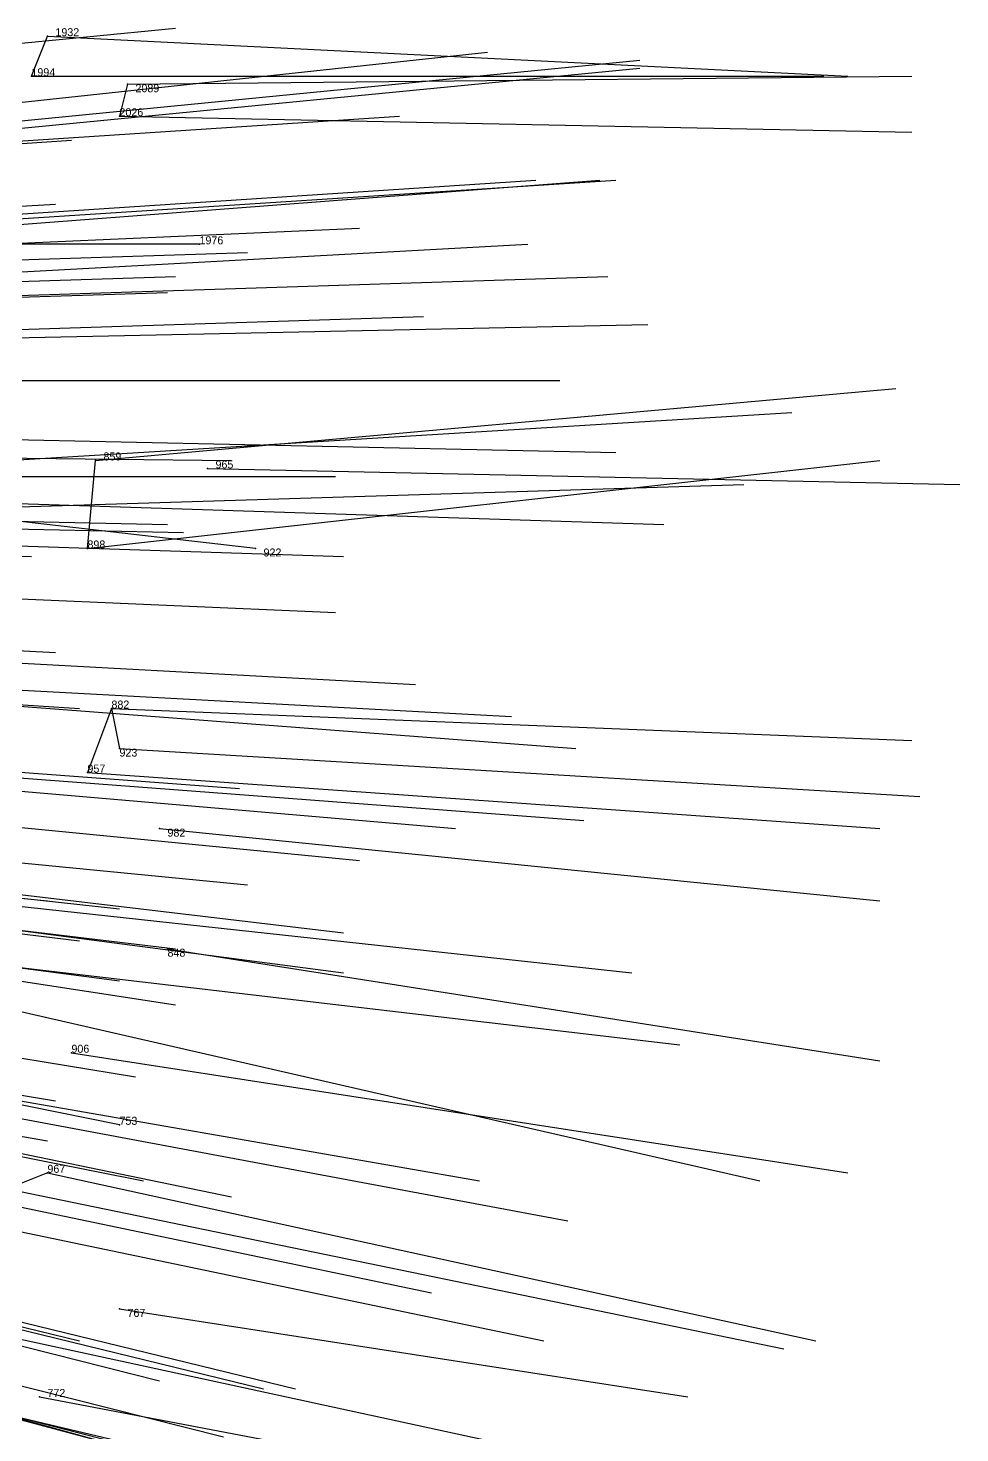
# Model space of a CAD drawing. Extents: x -0.5 to 0.59, y -0.5 to 0.58.
# Drawn here: x 0.4706 to 0.587, y -0.1235 to 0.052 of the extents above; entities that cross this region are included whole.
import ezdxf

# ---------------------------------------------------------------- set-up
doc = ezdxf.new("R2010")
doc.units = 0
for name, color, linetype in [('Facilities', 3, 'CONTINUOUS'), ('Facilities_lines', 3, 'CONTINUOUS'), ('Normals', 1, 'CONTINUOUS'), ('Source_points', 5, 'CONTINUOUS'), ('Text', 3, 'CONTINUOUS')]:
    doc.layers.add(name, color=color, linetype=linetype)

msp = doc.modelspace()

# ---------------------------------------------------------------- linework, layer by layer
at = {"layer": 'Facilities', "color": 3}
for p in [(0.471, 0.046, -1.183), (0.483, 0.045, -1.214), (0.492, 0.025, -1.25), (0.493, -0.003, -1.234), (0.478, -0.013, -1.195), (0.499, -0.013, -1.249), (0.481, -0.033, -1.205), (0.487, -0.048, -1.224), (0.488, -0.063, -1.23), (0.476, -0.076, -1.205), (0.482, -0.085, -1.25), (0.473, -0.091, -1.204), (0.482, -0.108, -1.236), (0.472, -0.119, -1.218)]:
    msp.add_point(p, dxfattribs=at)
at = {"layer": 'Facilities_lines', "color": 3}
for p, q in [((0.471, 0.046, -1.183), (0.473, 0.051, -1.19)), ((0.483, 0.045, -1.214), (0.482, 0.041, -1.209)), ((0.478, -0.013, -1.195), (0.479, -0.002, -1.199)), ((0.481, -0.033, -1.205), (0.478, -0.041, -1.198)), ((0.481, -0.033, -1.205), (0.482, -0.038, -1.209)), ((0.473, -0.091, -1.204), (0.468, -0.093, -1.192))]:
    msp.add_line(p, q, dxfattribs=at)
at = {"layer": 'Normals', "color": 1}
for p, q in [((0.396, 0.043, -0.996), (0.489, 0.052, -0.959)), ((0.473, 0.051, -1.19), (0.573, 0.046, -1.184)), ((0.435, 0.039, -1.093), (0.528, 0.049, -1.056)), ((0.455, 0.039, -1.141), (0.547, 0.048, -1.104)), ((0.454, 0.038, -1.14), (0.547, 0.047, -1.103)), ((0.471, 0.046, -1.183), (0.57, 0.046, -1.172)), ((0.483, 0.045, -1.214), (0.581, 0.046, -1.237)), ((0.425, 0.035, -1.066), (0.517, 0.041, -1.029)), ((0.482, 0.041, -1.209), (0.581, 0.039, -1.219)), ((0.384, 0.032, -0.962), (0.476, 0.038, -0.925)), ((0.442, 0.027, -1.106), (0.534, 0.033, -1.068)), ((0.45, 0.026, -1.126), (0.542, 0.033, -1.089)), ((0.451, 0.027, -1.131), (0.544, 0.033, -1.094)), ((0.381, 0.025, -0.955), (0.474, 0.03, -0.918)), ((0.42, 0.023, -1.051), (0.512, 0.027, -1.013)), ((0.492, 0.025, -1.25), (0.428, 0.025, -1.173)), ((0.441, 0.02, -1.103), (0.533, 0.025, -1.066)), ((0.405, 0.021, -1.013), (0.498, 0.024, -0.977)), ((0.396, 0.018, -0.992), (0.489, 0.021, -0.955)), ((0.45, 0.018, -1.125), (0.543, 0.021, -1.089)), ((0.395, 0.016, -0.989), (0.488, 0.019, -0.953)), ((0.427, 0.013, -1.069), (0.52, 0.016, -1.031)), ((0.454, 0.013, -1.136), (0.548, 0.015, -1.1)), ((0.444, 0.008, -1.109), (0.537, 0.008, -1.072)), ((0.479, -0.002, -1.199), (0.579, 0.007, -1.192)), ((0.468, -0.002, -1.169), (0.566, 0.004, -1.154)), ((0.451, 0.001, -1.127), (0.544, -0.001, -1.09)), ((0.404, -0.001, -1.009), (0.496, -0.002, -0.972)), ((0.478, -0.013, -1.195), (0.577, -0.002, -1.188)), ((0.493, -0.003, -1.234), (0.587, -0.005, -1.268)), ((0.416, -0.004, -1.041), (0.509, -0.004, -1.003)), ((0.463, -0.008, -1.157), (0.56, -0.005, -1.133)), ((0.499, -0.013, -1.249), (0.438, -0.006, -1.17)), ((0.457, -0.007, -1.142), (0.55, -0.01, -1.105)), ((0.396, -0.008, -0.989), (0.488, -0.01, -0.952)), ((0.398, -0.009, -0.994), (0.49, -0.011, -0.957)), ((0.378, -0.011, -0.945), (0.471, -0.014, -0.908)), ((0.418, -0.011, -1.045), (0.51, -0.014, -1.007)), ((0.417, -0.017, -1.043), (0.509, -0.021, -1.006)), ((0.382, -0.021, -0.955), (0.474, -0.026, -0.918)), ((0.427, -0.025, -1.068), (0.519, -0.03, -1.031)), ((0.385, -0.027, -0.964), (0.477, -0.033, -0.926)), ((0.438, -0.029, -1.098), (0.531, -0.034, -1.061)), ((0.447, -0.031, -1.119), (0.539, -0.038, -1.082)), ((0.481, -0.033, -1.205), (0.581, -0.037, -1.212)), ((0.404, -0.036, -1.015), (0.497, -0.043, -0.977)), ((0.482, -0.038, -1.209), (0.582, -0.044, -1.217)), ((0.431, -0.04, -1.082), (0.524, -0.048, -1.045)), ((0.448, -0.04, -1.124), (0.54, -0.047, -1.087)), ((0.478, -0.041, -1.198), (0.577, -0.048, -1.199)), ((0.42, -0.043, -1.055), (0.512, -0.052, -1.018)), ((0.405, -0.046, -1.02), (0.498, -0.055, -0.983)), ((0.381, -0.048, -0.959), (0.473, -0.057, -0.921)), ((0.39, -0.048, -0.982), (0.482, -0.058, -0.944)), ((0.487, -0.048, -1.224), (0.577, -0.057, -1.266)), ((0.417, -0.05, -1.05), (0.51, -0.061, -1.014)), ((0.385, -0.051, -0.972), (0.477, -0.062, -0.934)), ((0.397, -0.052, -1.002), (0.489, -0.063, -0.964)), ((0.418, -0.054, -1.053), (0.51, -0.066, -1.017)), ((0.39, -0.055, -0.985), (0.482, -0.067, -0.948)), ((0.397, -0.056, -1.003), (0.489, -0.07, -0.967)), ((0.454, -0.056, -1.143), (0.546, -0.066, -1.105)), ((0.488, -0.063, -1.23), (0.577, -0.077, -1.273)), ((0.392, -0.064, -0.994), (0.484, -0.079, -0.957)), ((0.458, -0.064, -1.155), (0.552, -0.075, -1.124)), ((0.383, -0.067, -0.971), (0.474, -0.082, -0.934)), ((0.466, -0.07, -1.177), (0.562, -0.092, -1.168)), ((0.382, -0.071, -0.971), (0.473, -0.087, -0.934)), ((0.482, -0.085, -1.25), (0.413, -0.071, -1.179)), ((0.394, -0.074, -1.001), (0.485, -0.092, -0.965)), ((0.404, -0.075, -1.028), (0.496, -0.094, -0.992)), ((0.435, -0.076, -1.104), (0.527, -0.092, -1.068)), ((0.476, -0.076, -1.205), (0.573, -0.091, -1.223)), ((0.447, -0.08, -1.136), (0.538, -0.097, -1.099)), ((0.43, -0.087, -1.097), (0.521, -0.106, -1.06)), ((0.387, -0.09, -0.992), (0.477, -0.112, -0.956)), ((0.473, -0.091, -1.204), (0.569, -0.112, -1.218)), ((0.444, -0.093, -1.134), (0.535, -0.112, -1.097)), ((0.468, -0.093, -1.192), (0.565, -0.113, -1.202)), ((0.396, -0.094, -1.018), (0.487, -0.117, -0.982)), ((0.41, -0.096, -1.054), (0.5, -0.118, -1.016)), ((0.414, -0.096, -1.063), (0.504, -0.118, -1.026)), ((0.395, -0.101, -1.019), (0.485, -0.126, -0.982)), ((0.404, -0.101, -1.042), (0.495, -0.124, -1.006)), ((0.482, -0.108, -1.236), (0.553, -0.119, -1.306)), ((0.429, -0.111, -1.109), (0.519, -0.135, -1.071)), ((0.432, -0.112, -1.116), (0.522, -0.135, -1.078)), ((0.466, -0.111, -1.197), (0.563, -0.132, -1.2)), ((0.472, -0.119, -1.218), (0.567, -0.137, -1.246)), ((0.463, -0.12, -1.196), (0.56, -0.143, -1.202))]:
    msp.add_line(p, q, dxfattribs=at)
at = {"layer": 'Source_points', "color": 5}
for p in [(0.473, 0.051, -1.19), (0.482, 0.041, -1.209), (0.479, -0.002, -1.199), (0.482, -0.038, -1.209), (0.478, -0.041, -1.198)]:
    msp.add_point(p, dxfattribs=at)

# ---------------------------------------------------------------- texts
at = {"layer": 'Text', "color": 3}
for s, p in [('1932', (0.474, 0.051, -1.19)), ('1994', (0.471, 0.046, -1.183)), ('2089', (0.484, 0.044, -1.214)), ('2026', (0.482, 0.041, -1.209)), ('1976', (0.492, 0.025, -1.25)), ('859', (0.48, -0.002, -1.199)), ('965', (0.494, -0.003, -1.234)), ('898', (0.478, -0.013, -1.195)), ('922', (0.5, -0.014, -1.249)), ('882', (0.481, -0.033, -1.205)), ('923', (0.482, -0.039, -1.209)), ('957', (0.478, -0.041, -1.198)), ('982', (0.488, -0.049, -1.224)), ('848', (0.488, -0.064, -1.23)), ('906', (0.476, -0.076, -1.205)), ('753', (0.482, -0.085, -1.25)), ('967', (0.473, -0.091, -1.204)), ('767', (0.483, -0.109, -1.236)), ('772', (0.473, -0.119, -1.218))]:
    msp.add_text(s, height=0.001, dxfattribs=at).set_placement(p)

doc.saveas('drawing.dxf')
